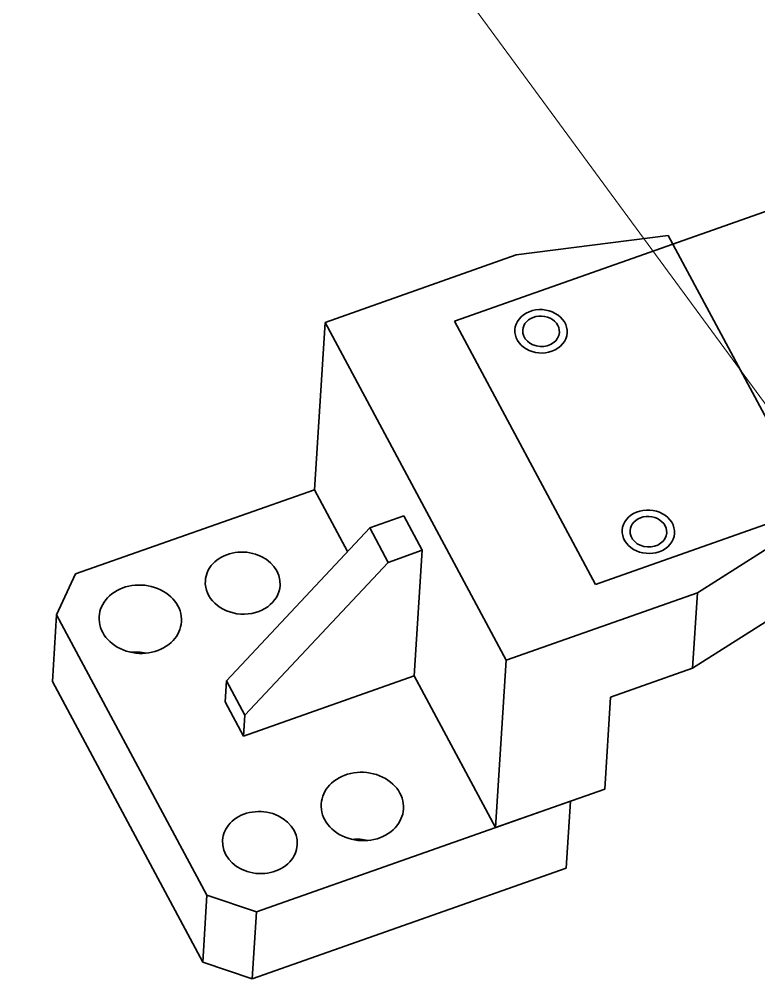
# Model space of a CAD drawing. Header units: millimetres. Extents: x 50851 to 121906, y -34238 to -12059.
# Drawn here: x 119408.78 to 119416.68, y -27239.46 to -27229.21 of the extents above; entities that cross this region are included whole.
import ezdxf

# ---------------------------------------------------------------- set-up
doc = ezdxf.new("R2010")
doc.units = ezdxf.units.MM
doc.layers.add('标注线', color=3, linetype='Continuous', lineweight=25)
doc.styles.add('DIM', font='romans.shx', dxfattribs={"width": 0.8, "bigfont": 'bigfont.shx'})
doc.dimstyles.new('DEH 1-1', dxfattribs={"dimtxt": 3.5, "dimasz": 2.5, "dimexe": 1, "dimexo": 0, "dimgap": 1.2, "dimtad": 3, "dimzin": 9, "dimdsep": 46, "dimtxsty": 'DIM', "dimblk": 'OPEN', "dimcen": 0, "dimclrd": 3, "dimclre": 3, "dimclrt": 2, "dimazin": 2, "dimtfac": 0.5, "dimtmove": 0, "dimatfit": 3, "dimldrblk": 'OPEN', "dimfxl": 0, "dimtolj": 2, "dimlwd": 13, "dimlwe": 13, "dimarcsym": 0})

# ---------------------------------------------------------------- blocks, each defined once
blk = doc.blocks.new('WWDA8SD8')
at = {"color": 7, "lineweight": 35}
for p, q in [((121349.37, -28009.61), (121404.06, -27990.32)), ((121377.92, -27998.18), (121357.64, -28000.78)), ((121397.99, -28035.64), (121377.92, -27998.18)), ((121332.12, -28009.79), (121357.64, -28000.78)), ((121330.69, -28032.13), (121332.12, -28009.79)), ((121332.12, -28009.79), (121356.28, -28054.9)), ((121368.2, -28044.78), (121349.37, -28009.61)), ((121422.9, -28025.49), (121368.2, -28044.78)), ((121298.78, -28043.38), (121330.69, -28032.13)), ((121318.93, -28057.64), (121338.06, -28037.24)), ((121340.51, -28041.83), (121321.39, -28062.23)), ((121381.81, -28045.89), (121356.28, -28054.9)), ((121296.27, -28048.82), (121316.34, -28086.28)), ((121354.85, -28077.24), (121356.28, -28054.9)), ((121315.77, -28095.22), (121295.7, -28057.75)), ((121344, -28056.98), (121321.21, -28065.02)), ((121344, -28056.98), (121354.85, -28077.24)), ((121322.94, -28088.5), (121364.88, -28073.7)), ((121322.37, -28097.43), (121364.31, -28082.64))]:
    blk.add_line(p, q, dxfattribs=at)
at = {"color": 7, "lineweight": 35, "ltscale": 0.234073}
blk.add_line((121330.69, -28032.13), (121335.11, -28040.38), dxfattribs=at)
at = {"color": 7, "lineweight": 35, "ltscale": 0.120833}
for p, q in [((121342.61, -28035.63), (121338.06, -28037.24)), ((121345.07, -28040.22), (121340.51, -28041.83))]:
    blk.add_line(p, q, dxfattribs=at)
at = {"color": 7, "lineweight": 35, "ltscale": 0.130101}
for p, q in [((121342.61, -28035.63), (121345.07, -28040.22)), ((121318.93, -28057.64), (121321.39, -28062.23)), ((121318.75, -28060.43), (121321.21, -28065.02))]:
    blk.add_line(p, q, dxfattribs=at)
at = {"color": 7, "lineweight": 35, "ltscale": 0.478984}
for p, q in [((121397.99, -28035.64), (121381.81, -28045.89)), ((121397.35, -28045.7), (121381.16, -28055.95))]:
    blk.add_line(p, q, dxfattribs=at)
at = {"color": 7, "lineweight": 35, "ltscale": 0.130102}
blk.add_line((121338.06, -28037.24), (121340.51, -28041.83), dxfattribs=at)
at = {"color": 7, "lineweight": 35, "ltscale": 0.419799}
blk.add_line((121344, -28056.98), (121345.07, -28040.22), dxfattribs=at)
at = {"color": 7, "lineweight": 35, "ltscale": 0.149572}
blk.add_line((121298.78, -28043.38), (121296.27, -28048.82), dxfattribs=at)
at = {"color": 7, "lineweight": 35, "ltscale": 0.25188}
blk.add_line((121381.81, -28045.89), (121381.16, -28055.95), dxfattribs=at)
at = {"color": 7, "lineweight": 35, "ltscale": 0.223893}
blk.add_line((121296.27, -28048.82), (121295.7, -28057.75), dxfattribs=at)
at = {"color": 7, "lineweight": 35, "ltscale": 0.289994}
blk.add_line((121381.16, -28055.95), (121370.22, -28059.81), dxfattribs=at)
at = {"color": 7, "lineweight": 35, "ltscale": 0.069967}
for p, q in [((121318.75, -28060.43), (121318.93, -28057.64)), ((121321.39, -28062.23), (121321.21, -28065.02))]:
    blk.add_line(p, q, dxfattribs=at)
at = {"color": 7, "lineweight": 35, "ltscale": 0.307853}
blk.add_line((121369.44, -28072.1), (121370.22, -28059.81), dxfattribs=at)
at = {"color": 7, "lineweight": 35, "ltscale": 0.386655}
blk.add_line((121369.44, -28072.1), (121354.85, -28077.24), dxfattribs=at)
at = {"color": 7, "lineweight": 35, "ltscale": 0.223892}
for p, q in [((121364.31, -28082.64), (121364.88, -28073.7)), ((121322.37, -28097.43), (121322.94, -28088.5))]:
    blk.add_line(p, q, dxfattribs=at)
at = {"color": 7, "lineweight": 35, "ltscale": 0.223894}
blk.add_line((121315.77, -28095.22), (121316.34, -28086.28), dxfattribs=at)
at = {"color": 7, "lineweight": 35, "ltscale": 0.174176}
blk.add_line((121316.34, -28086.28), (121322.94, -28088.5), dxfattribs=at)
at = {"color": 7, "lineweight": 35, "ltscale": 0.174175}
blk.add_line((121315.77, -28095.22), (121322.37, -28097.43), dxfattribs=at)
at = {"color": 7, "lineweight": 35}
for centre in [(121306.73, -28060.42), (121336.38, -28085.41)]:
    blk.add_arc(centre, 6.62, 77.4236, 95.245, dxfattribs=at)
for centre, major_axis, ratio, start_param, end_param in [((121360.94, -28010.98), (3.49, -0.22), 0.828673, 6.283136, 9.424729), ((121360.94, -28010.98), (2.45, -0.16), 0.828673, 0.000038, 2.546026), ((121360.94, -28010.98), (2.45, -0.16), 0.828673, 2.546026, 3.141631), ((121360.94, -28010.98), (3.49, -0.22), 0.828673, 3.141544, 5.187618), ((121360.94, -28010.98), (2.45, -0.16), 0.828673, 3.141631, 6.283223), ((121360.94, -28010.98), (3.49, -0.22), 0.828673, 5.187618, 6.283136), ((121375.27, -28037.74), (3.49, -0.22), 0.828673, 6.283136, 9.424729), ((121375.27, -28037.74), (2.45, -0.16), 0.828673, 0.000038, 2.546026), ((121375.27, -28037.74), (3.49, -0.22), 0.828673, 3.141544, 5.187618), ((121375.27, -28037.74), (2.45, -0.16), 0.828673, 3.141631, 6.283223), ((121375.27, -28037.74), (2.45, -0.16), 0.828673, 2.546026, 3.141631), ((121375.27, -28037.74), (3.49, -0.22), 0.828673, 5.187618, 6.283136), ((121321.11, -28044.6), (4.99, -0.32), 0.828673, 0.000038, 2.546026), ((121321.11, -28044.6), (4.99, -0.32), 0.828673, 2.546026, 3.141631), ((121307.44, -28049.42), (5.49, -0.35), 0.828673, 0.000035, 2.546026), ((121321.11, -28044.6), (4.99, -0.32), 0.828673, 3.141631, 6.283223), ((121307.42, -28049.42), (5.48, -0.34), 0.829551, 2.543486, 3.139854), ((121307.44, -28049.42), (5.49, -0.35), 0.828673, 3.141628, 5.687619), ((121307.45, -28049.43), (5.48, -0.34), 0.829551, 5.685079, 6.281446), ((121337.08, -28074.42), (5.49, -0.35), 0.828673, 0.000035, 2.546026), ((121337.07, -28074.41), (5.48, -0.34), 0.829551, 2.543486, 3.139854), ((121323.41, -28079.24), (4.99, -0.32), 0.828673, 0.000038, 2.546026), ((121337.08, -28074.42), (5.49, -0.35), 0.828673, 3.141628, 5.687619), ((121337.09, -28074.42), (5.48, -0.34), 0.829551, 5.685079, 6.281446), ((121323.39, -28079.24), (4.97, -0.3), 0.829834, 2.54278, 3.13938), ((121323.41, -28079.24), (4.99, -0.32), 0.828673, 3.141631, 5.687619), ((121323.42, -28079.25), (4.97, -0.3), 0.829834, 5.684372, 6.280972)]:
    blk.add_ellipse(centre, major_axis=major_axis, ratio=ratio, start_param=start_param, end_param=end_param, dxfattribs=at)
blk = doc.blocks.new('_Open')
at = {"color": 0, "linetype": 'ByBlock', "lineweight": -2}
for p, q in [((-1, 0.1667), (0, 0)), ((-1, -0.1667), (0, 0)), ((0, 0), (-1, 0))]:
    blk.add_line(p, q, dxfattribs=at)

msp = doc.modelspace()

# ---------------------------------------------------------------- block references
at = {"layer": '标注线', "xscale": 0.07999999998719431, "yscale": 0.08000000000174623, "zscale": 0.08000000000000002}
msp.add_blockref('WWDA8SD8', (109705.475, -24991.664), dxfattribs=at)

# ---------------------------------------------------------------- leaders
at = {"layer": '标注线'}
msp.add_leader([(119419.433, -27236.981), (119410.13, -27224.307), (119399.369, -27224.307)], dimstyle='DEH 1-1', override={"dimgap": 1.2, "dimtad": 1, "dimarcsym": 1}, dxfattribs=at)

doc.saveas('drawing.dxf')
